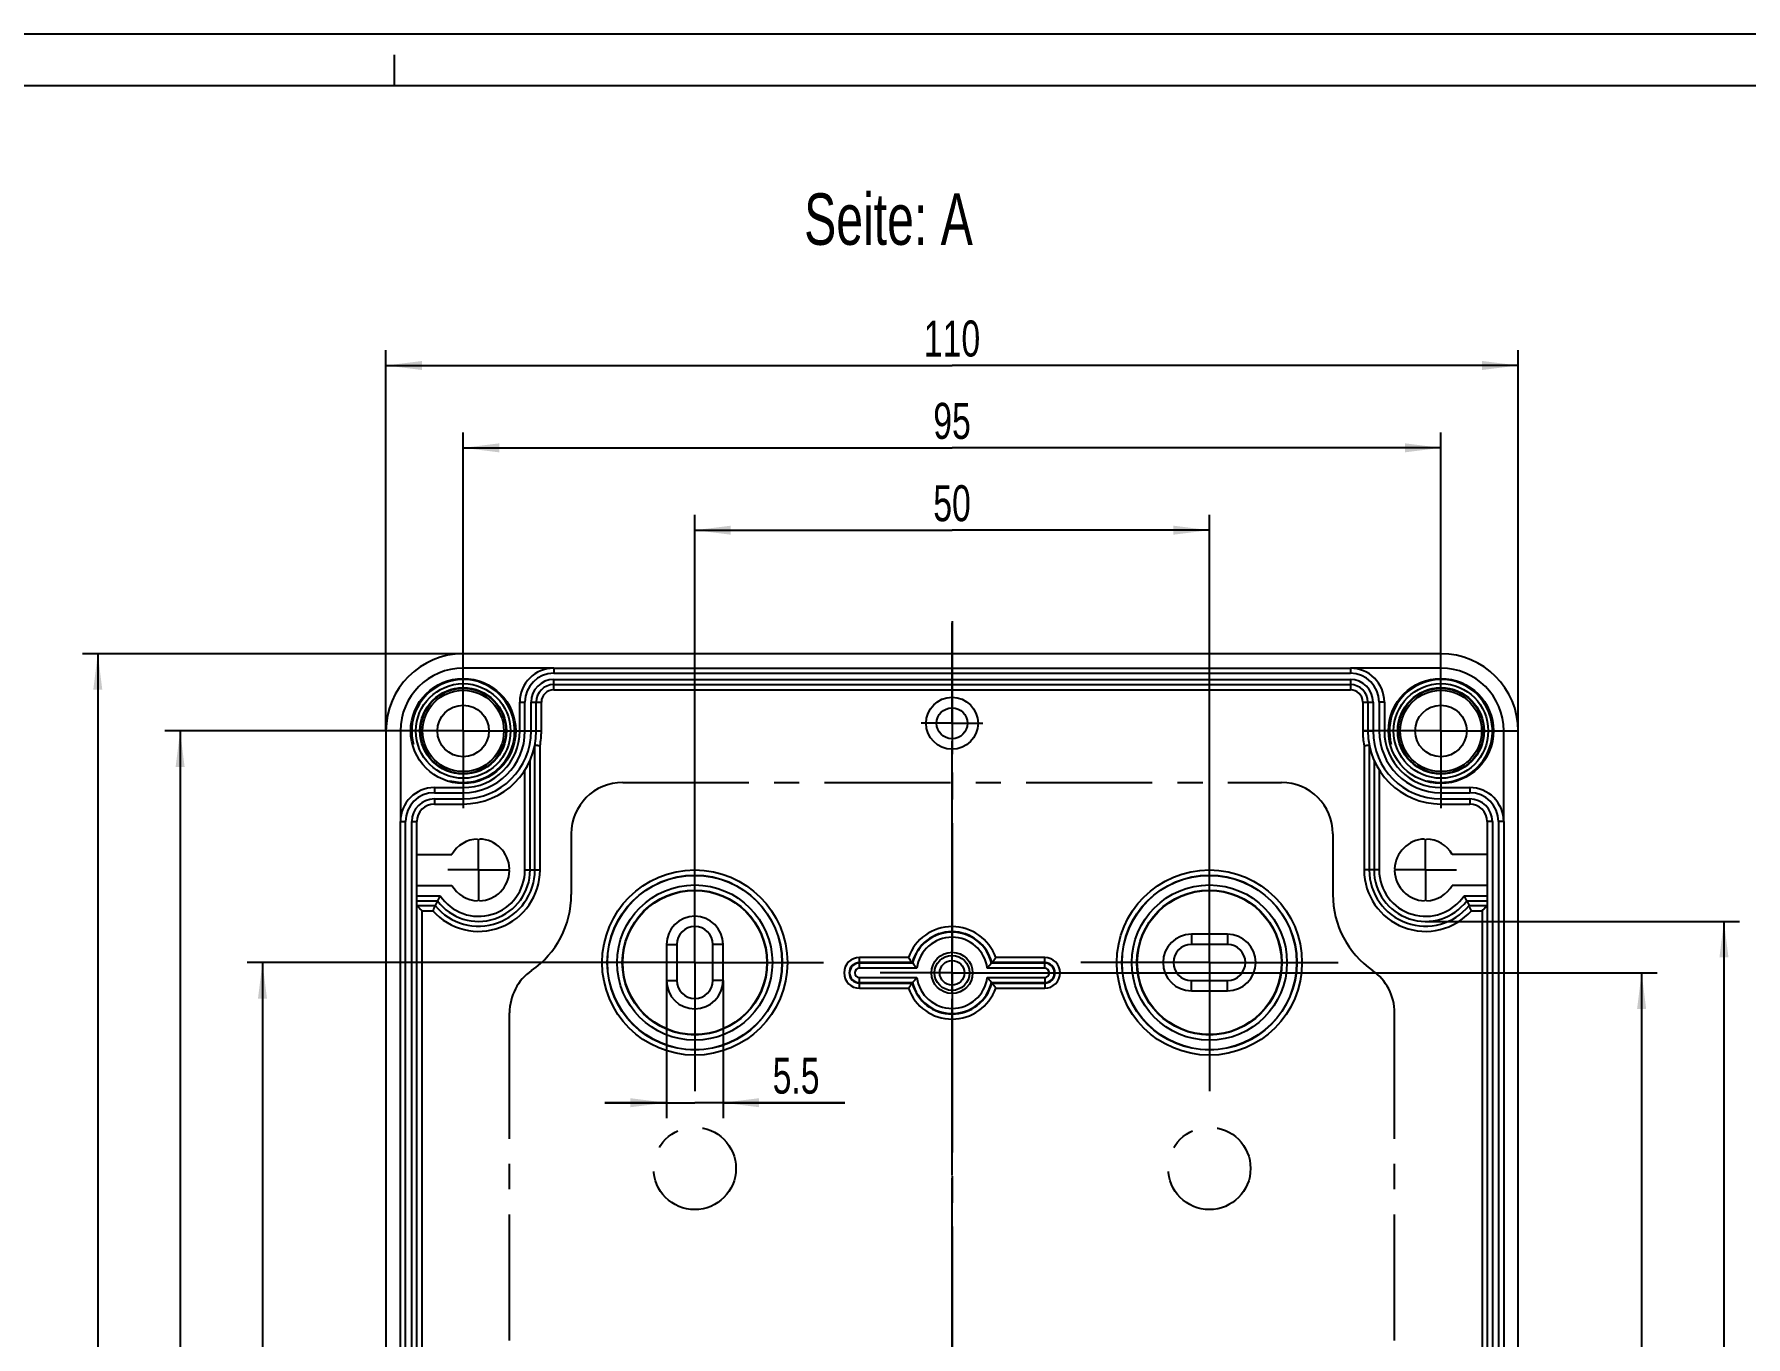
# Model space of a CAD drawing. Header units: millimetres. Extents: x 0 to 594, y 0 to 420.
# Drawn here: x 175 to 341.3, y 293.5 to 420 of the extents above; entities that cross this region are included whole.
import ezdxf

# ---------------------------------------------------------------- set-up
doc = ezdxf.new("R2010")
doc.units = ezdxf.units.MM
doc.header["$LTSCALE"] = 32.67
doc.linetypes.add('CENTER', pattern=[0.6, 0.375, -0.075, 0.075, -0.075])
doc.linetypes.add('PHANTOM', pattern=[0.8, 0.45, -0.05, 0.1, -0.05, 0.1, -0.05])
doc.layers.get('0').update_dxf_attribs({"linetype": 'CONTINUOUS'})
for name, color, linetype in [('ACHSEN-EINFUEHRUNGEN', 7, 'CONTINUOUS'), ('AUSFORMSCHRAEGEN', 7, 'CONTINUOUS'), ('AUSW-EINSAETZE', 7, 'CONTINUOUS'), ('BEZUGSACHSEN', 7, 'CONTINUOUS'), ('BG_STARTBEZUEGE', 7, 'CONTINUOUS'), ('DECKELSKIZZEN', 7, 'CONTINUOUS'), ('DEFAULT_1', 7, 'CENTER'), ('RUNDUNGEN', 7, 'CONTINUOUS'), ('TEIL_STARTBEZUEGE', 7, 'CONTINUOUS'), ('TYPE', 7, 'CONTINUOUS'), ('ZEICHNUNGSBEMASSUNGEN', 7, 'CONTINUOUS')]:
    doc.layers.add(name, color=color, linetype=linetype)
doc.styles.get("Standard").update_dxf_attribs({"font": 'txt', "width": 0.7})
doc.dimstyles.new('DIMSTYLE_1', dxfattribs={"dimtxt": 3.5, "dimasz": 3.5, "dimexe": 0.18, "dimexo": 0.0625, "dimgap": 0.09, "dimtad": 1, "dimdec": 3, "dimdsep": 46, "dimtxsty": 'Standard', "dimblk": '_FILLED', "dimblk1": '_FILLED', "dimblk2": '_FILLED', "dimcen": 0.09, "dimclrt": 5, "dimadec": 0, "dimazin": 0, "dimtp": 0.1, "dimtm": 0.1, "dimtfac": 1, "dimtdec": 3, "dimtofl": 0, "dimtmove": 0, "dimatfit": 3, "dimldrblk": '_FILLED', "dimfxl": 1, "dimtolj": 1, "dimarcsym": 0})
doc.dimstyles.new('DIMSTYLE_3', dxfattribs={"dimtxt": 3.5, "dimasz": 3.5, "dimexe": 0.18, "dimexo": 0.0625, "dimgap": 0.09, "dimtad": 1, "dimdec": 3, "dimdsep": 46, "dimtxsty": 'Standard', "dimblk": '_FILLED', "dimblk1": '_FILLED', "dimblk2": '_FILLED', "dimcen": 0.09, "dimclrt": 5, "dimadec": 0, "dimazin": 0, "dimtp": 0.5, "dimtm": 0.5, "dimtfac": 1, "dimtdec": 3, "dimtofl": 0, "dimtmove": 0, "dimatfit": 3, "dimldrblk": '_FILLED', "dimfxl": 1, "dimtolj": 1, "dimarcsym": 0})
doc.dimstyles.new('DIMSTYLE_4', dxfattribs={"dimtxt": 3.5, "dimasz": 3.5, "dimexe": 0.18, "dimexo": 0.0625, "dimgap": 0.09, "dimtad": 1, "dimdec": 3, "dimdsep": 46, "dimtxsty": 'Standard', "dimblk": '_FILLED', "dimblk1": '_FILLED', "dimblk2": '_FILLED', "dimcen": 0.09, "dimclrt": 5, "dimadec": 0, "dimazin": 0, "dimtp": 0.3, "dimtm": 0.3, "dimtfac": 1, "dimtdec": 3, "dimtofl": 0, "dimtmove": 0, "dimatfit": 3, "dimldrblk": '_FILLED', "dimfxl": 1, "dimtolj": 1, "dimarcsym": 0})
doc.dimstyles.new('DIMSTYLE_5', dxfattribs={"dimtxt": 3.5, "dimasz": 3.5, "dimexe": 0.18, "dimexo": 0.0625, "dimgap": 0.09, "dimtad": 1, "dimdec": 1, "dimdsep": 46, "dimtxsty": 'Standard', "dimblk": '_FILLED', "dimblk1": '_FILLED', "dimblk2": '_FILLED', "dimcen": 0.09, "dimclrt": 5, "dimadec": 0, "dimazin": 0, "dimtp": 0.5, "dimtm": 0.5, "dimtfac": 1, "dimtdec": 1, "dimtofl": 0, "dimtmove": 0, "dimatfit": 3, "dimldrblk": '_FILLED', "dimfxl": 1, "dimtolj": 1, "dimarcsym": 0})

# ---------------------------------------------------------------- blocks, each defined once
blk = doc.blocks.new('_FILLED')
at = {"color": 0, "linetype": 'ByBlock'}
blk.add_solid([(0, 0), (-1, 0.125), (-1, -0.125)], dxfattribs=at)
blk = doc.blocks.new('*D9')
at = {"layer": 'ZEICHNUNGSBEMASSUNGEN', "color": 2, "linetype": 'Continuous'}
for p, q in [((239.18, 341.32), (239.18, 373.32)), ((289.18, 341.32), (289.18, 373.32)), ((239.18, 371.82), (264.18, 371.82)), ((289.18, 371.82), (264.18, 371.82))]:
    blk.add_line(p, q, dxfattribs=at)
at = {"layer": 'ZEICHNUNGSBEMASSUNGEN', "color": 2, "linetype": 'Continuous', "xscale": 3.5, "yscale": 3.5, "zscale": 3.5, "rotation": 180}
blk.add_blockref('_FILLED', (239.18, 371.82), dxfattribs=at)
at = {"layer": 'ZEICHNUNGSBEMASSUNGEN', "color": 2, "linetype": 'Continuous', "xscale": 3.5, "yscale": 3.5, "zscale": 3.5}
blk.add_blockref('_FILLED', (289.18, 371.82), dxfattribs=at)
at = {"layer": 'ZEICHNUNGSBEMASSUNGEN', "color": 5, "linetype": 'Continuous', "insert": (264.18, 376.19), "char_height": 3.5, "width": 5.25, "attachment_point": 2, "line_spacing_factor": 0.9}
blk.add_mtext('50', dxfattribs=at)
blk = doc.blocks.new('*D10')
at = {"layer": 'ZEICHNUNGSBEMASSUNGEN', "color": 2, "linetype": 'Continuous'}
for p, q in [((216.68, 359.82), (216.68, 381.32)), ((311.68, 359.82), (311.68, 381.32)), ((216.68, 379.82), (264.18, 379.82)), ((311.68, 379.82), (264.18, 379.82))]:
    blk.add_line(p, q, dxfattribs=at)
at = {"layer": 'ZEICHNUNGSBEMASSUNGEN', "color": 2, "linetype": 'Continuous', "xscale": 3.5, "yscale": 3.5, "zscale": 3.5, "rotation": 180}
blk.add_blockref('_FILLED', (216.68, 379.82), dxfattribs=at)
at = {"layer": 'ZEICHNUNGSBEMASSUNGEN', "color": 2, "linetype": 'Continuous', "xscale": 3.5, "yscale": 3.5, "zscale": 3.5}
blk.add_blockref('_FILLED', (311.68, 379.82), dxfattribs=at)
at = {"layer": 'ZEICHNUNGSBEMASSUNGEN', "color": 5, "linetype": 'Continuous', "insert": (264.18, 384.19), "char_height": 3.5, "width": 5.25, "attachment_point": 2, "line_spacing_factor": 0.9}
blk.add_mtext('95', dxfattribs=at)
blk = doc.blocks.new('*D11')
at = {"layer": 'ZEICHNUNGSBEMASSUNGEN', "color": 2, "linetype": 'Continuous'}
for p, q in [((209.18, 352.32), (209.18, 389.32)), ((319.18, 352.32), (319.18, 389.32)), ((209.18, 387.82), (264.18, 387.82)), ((319.18, 387.82), (264.18, 387.82))]:
    blk.add_line(p, q, dxfattribs=at)
at = {"layer": 'ZEICHNUNGSBEMASSUNGEN', "color": 2, "linetype": 'Continuous', "xscale": 3.5, "yscale": 3.5, "zscale": 3.5, "rotation": 180}
blk.add_blockref('_FILLED', (209.18, 387.82), dxfattribs=at)
at = {"layer": 'ZEICHNUNGSBEMASSUNGEN', "color": 2, "linetype": 'Continuous', "xscale": 3.5, "yscale": 3.5, "zscale": 3.5}
blk.add_blockref('_FILLED', (319.18, 387.82), dxfattribs=at)
at = {"layer": 'ZEICHNUNGSBEMASSUNGEN', "color": 5, "linetype": 'Continuous', "insert": (264.18, 392.19), "char_height": 3.5, "width": 6.75, "attachment_point": 2, "line_spacing_factor": 0.9}
blk.add_mtext('110', dxfattribs=at)
blk = doc.blocks.new('*D12')
at = {"layer": 'ZEICHNUNGSBEMASSUNGEN', "color": 2, "linetype": 'Continuous'}
for p, q in [((209.18, 352.32), (187.68, 352.32)), ((189.18, 352.32), (189.18, 269.82)), ((189.18, 187.32), (189.18, 269.82)), ((209.18, 187.32), (187.68, 187.32))]:
    blk.add_line(p, q, dxfattribs=at)
at = {"layer": 'ZEICHNUNGSBEMASSUNGEN', "color": 2, "linetype": 'Continuous', "xscale": 3.5, "yscale": 3.5, "zscale": 3.5}
for p, rotation in [((189.18, 352.32), 90), ((189.18, 187.32), 270)]:
    blk.add_blockref('_FILLED', p, dxfattribs=dict(at, rotation=rotation))
at = {"layer": 'ZEICHNUNGSBEMASSUNGEN', "color": 5, "linetype": 'Continuous', "insert": (184.81, 269.82), "char_height": 3.5, "width": 7.25, "attachment_point": 2, "rotation": 90, "line_spacing_factor": 0.9}
blk.add_mtext('165', dxfattribs=at)
blk = doc.blocks.new('*D13')
at = {"layer": 'ZEICHNUNGSBEMASSUNGEN', "color": 2, "linetype": 'Continuous'}
for p, q in [((216.68, 359.82), (179.68, 359.82)), ((181.18, 359.82), (181.18, 269.82)), ((181.18, 179.82), (181.18, 269.82)), ((216.68, 179.82), (179.68, 179.82))]:
    blk.add_line(p, q, dxfattribs=at)
at = {"layer": 'ZEICHNUNGSBEMASSUNGEN', "color": 2, "linetype": 'Continuous', "xscale": 3.5, "yscale": 3.5, "zscale": 3.5}
for p, rotation in [((181.18, 359.82), 90), ((181.18, 179.82), 270)]:
    blk.add_blockref('_FILLED', p, dxfattribs=dict(at, rotation=rotation))
at = {"layer": 'ZEICHNUNGSBEMASSUNGEN', "color": 5, "linetype": 'Continuous', "insert": (176.81, 269.82), "char_height": 3.5, "width": 7.5, "attachment_point": 2, "rotation": 90, "line_spacing_factor": 0.9}
blk.add_mtext('180', dxfattribs=at)
blk = doc.blocks.new('*D14')
at = {"layer": 'ZEICHNUNGSBEMASSUNGEN', "color": 2, "linetype": 'Continuous'}
for p, q in [((229.18, 329.82), (195.68, 329.82)), ((197.18, 329.82), (197.18, 269.82)), ((197.18, 209.82), (197.18, 269.82)), ((229.18, 209.82), (195.68, 209.82))]:
    blk.add_line(p, q, dxfattribs=at)
at = {"layer": 'ZEICHNUNGSBEMASSUNGEN', "color": 2, "linetype": 'Continuous', "xscale": 3.5, "yscale": 3.5, "zscale": 3.5}
for p, rotation in [((197.18, 329.82), 90), ((197.18, 209.82), 270)]:
    blk.add_blockref('_FILLED', p, dxfattribs=dict(at, rotation=rotation))
at = {"layer": 'ZEICHNUNGSBEMASSUNGEN', "color": 5, "linetype": 'Continuous', "insert": (192.81, 269.82), "char_height": 3.5, "width": 7.5, "attachment_point": 2, "rotation": 90, "line_spacing_factor": 0.9}
blk.add_mtext('120', dxfattribs=at)
blk = doc.blocks.new('*D15')
at = {"layer": 'ZEICHNUNGSBEMASSUNGEN', "color": 2, "linetype": 'Continuous'}
for p, q in [((271.18, 328.82), (332.68, 328.82)), ((331.18, 328.82), (331.18, 269.82)), ((331.18, 210.82), (331.18, 269.82)), ((271.18, 210.82), (332.68, 210.82))]:
    blk.add_line(p, q, dxfattribs=at)
at = {"layer": 'ZEICHNUNGSBEMASSUNGEN', "color": 2, "linetype": 'Continuous', "xscale": 3.5, "yscale": 3.5, "zscale": 3.5}
for p, rotation in [((331.18, 328.82), 90), ((331.18, 210.82), 270)]:
    blk.add_blockref('_FILLED', p, dxfattribs=dict(at, rotation=rotation))
at = {"layer": 'ZEICHNUNGSBEMASSUNGEN', "color": 5, "linetype": 'Continuous', "insert": (326.81, 269.82), "char_height": 3.5, "width": 6.75, "attachment_point": 2, "rotation": 90, "line_spacing_factor": 0.9}
blk.add_mtext('118', dxfattribs=at)
blk = doc.blocks.new('*D16')
at = {"layer": 'ZEICHNUNGSBEMASSUNGEN', "color": 2, "linetype": 'Continuous'}
for p, q in [((310.18, 333.81), (340.68, 333.81)), ((339.18, 333.81), (339.18, 269.82)), ((339.18, 205.82), (339.18, 269.82)), ((310.18, 205.82), (340.68, 205.82))]:
    blk.add_line(p, q, dxfattribs=at)
at = {"layer": 'ZEICHNUNGSBEMASSUNGEN', "color": 2, "linetype": 'Continuous', "xscale": 3.5, "yscale": 3.5, "zscale": 3.5}
for p, rotation in [((339.18, 333.81), 90), ((339.18, 205.82), 270)]:
    blk.add_blockref('_FILLED', p, dxfattribs=dict(at, rotation=rotation))
at = {"layer": 'ZEICHNUNGSBEMASSUNGEN', "color": 5, "linetype": 'Continuous', "insert": (334.81, 269.82), "char_height": 3.5, "width": 7.5, "attachment_point": 2, "rotation": 90, "line_spacing_factor": 0.9}
blk.add_mtext('128', dxfattribs=at)
blk = doc.blocks.new('*D30')
at = {"layer": 'ZEICHNUNGSBEMASSUNGEN', "color": 2, "linetype": 'Continuous'}
for p, q in [((236.43, 328.07), (236.43, 314.7)), ((241.93, 328.07), (241.93, 314.7)), ((236.43, 316.2), (230.43, 316.2)), ((230.43, 316.2), (239.18, 316.2)), ((253.75, 316.2), (239.18, 316.2)), ((241.93, 316.2), (253.75, 316.2))]:
    blk.add_line(p, q, dxfattribs=at)
at = {"layer": 'ZEICHNUNGSBEMASSUNGEN', "color": 2, "linetype": 'Continuous', "xscale": 3.5, "yscale": 3.5, "zscale": 3.5}
blk.add_blockref('_FILLED', (236.43, 316.2), dxfattribs=at)
at = {"layer": 'ZEICHNUNGSBEMASSUNGEN', "color": 2, "linetype": 'Continuous', "xscale": 3.5, "yscale": 3.5, "zscale": 3.5, "rotation": 180}
blk.add_blockref('_FILLED', (241.93, 316.2), dxfattribs=at)
at = {"layer": 'ZEICHNUNGSBEMASSUNGEN', "color": 5, "linetype": 'Continuous', "insert": (246.75, 320.58), "char_height": 3.5, "width": 7, "attachment_point": 1, "line_spacing_factor": 0.9}
blk.add_mtext('5.5', dxfattribs=at)

msp = doc.modelspace()

# ---------------------------------------------------------------- linework, layer by layer
at = {"color": 2, "linetype": 'Continuous'}
for p, q in [((594, 420), (0, 420)), ((210, 415), (210, 418))]:
    msp.add_line(p, q, dxfattribs=at)
at = {"color": 7, "linetype": 'Continuous'}
for p, q in [((589, 415), (5, 415)), ((225.4819, 358.4158), (216.6819, 358.4158)), ((311.6819, 358.4158), (302.8819, 358.4158)), ((210.5819, 352.3158), (210.5819, 343.5158)), ((317.7819, 343.5158), (317.7819, 352.3158)), ((218.0835, 341.8141), (218.1819, 341.7158)), ((218.1819, 341.7158), (218.2803, 341.8141)), ((310.0835, 341.8141), (310.1819, 341.7158)), ((310.1819, 341.7158), (310.2803, 341.8141)), ((212.1819, 340.3158), (215.5838, 340.3158)), ((316.1819, 340.3158), (312.78, 340.3158)), ((221.1803, 338.9141), (221.0819, 338.8158)), ((221.0819, 338.8158), (221.1803, 338.7174)), ((307.2819, 338.8158), (307.1835, 338.9141)), ((307.1835, 338.7174), (307.2819, 338.8158)), ((212.1819, 337.3158), (215.5838, 337.3158)), ((316.1819, 337.3158), (312.78, 337.3158)), ((218.1819, 335.9158), (218.0835, 335.8174)), ((218.2803, 335.8174), (218.1819, 335.9158)), ((310.1819, 335.9158), (310.0835, 335.8174)), ((310.2803, 335.8174), (310.1819, 335.9158)), ((236.4319, 331.5658), (236.4319, 328.0658)), ((237.4319, 331.5658), (237.4319, 328.0658)), ((240.9319, 328.0658), (240.9319, 331.5658)), ((241.9319, 328.0658), (241.9319, 331.5658)), ((290.9319, 332.5658), (287.4319, 332.5658)), ((290.9319, 331.5658), (287.4319, 331.5658)), ((287.4319, 328.0658), (290.9319, 328.0658)), ((287.4319, 327.0658), (290.9319, 327.0658))]:
    msp.add_line(p, q, dxfattribs=at)
at = {"color": 9, "linetype": 'Continuous'}
for p, q in [((236.4319, 331.5658), (237.4319, 331.5658)), ((241.9319, 331.5658), (240.9319, 331.5658)), ((287.4319, 332.5658), (287.4319, 331.5658)), ((290.9319, 332.5658), (290.9319, 331.5658)), ((236.4319, 328.0658), (237.4319, 328.0658)), ((241.9319, 328.0658), (240.9319, 328.0658)), ((287.4319, 327.0658), (287.4319, 328.0658)), ((290.9319, 327.0658), (290.9319, 328.0658))]:
    msp.add_line(p, q, dxfattribs=at)
at = {"color": 7, "linetype": 'Continuous'}
for centre, radius in [((216.6819, 352.3158), 5.1), ((216.6819, 352.3158), 4.595), ((216.6819, 352.3158), 4.2), ((311.6819, 352.3158), 5.1), ((311.6819, 352.3158), 4.595), ((311.6819, 352.3158), 4.2), ((216.6819, 352.3158), 2.5), ((264.1819, 353.0658), 1.5), ((311.6819, 352.3158), 2.5), ((264.1819, 328.8158), 2), ((264.1819, 328.8158), 1.7)]:
    msp.add_circle(centre, radius, dxfattribs=at)
for centre, radius, start, end in [((216.6819, 352.3158), 6.1, 90, 180), ((311.6819, 352.3158), 6.1, 0, 90), ((218.1819, 338.8158), 3, 91.879376, 150), ((218.1819, 338.8158), 3, 1.879376, 88.120624), ((310.1819, 338.8158), 3, 91.879376, 178.120624), ((310.1819, 338.8158), 3, 30, 88.120624), ((218.1819, 338.8158), 3, 271.879376, 358.120624), ((310.1819, 338.8158), 3, 181.879376, 268.120624), ((218.1819, 338.8158), 3, 210, 268.120624), ((310.1819, 338.8158), 3, 271.879376, 330), ((239.1819, 331.5658), 2.75, 0, 180), ((239.1819, 331.5658), 1.75, 0, 180), ((287.4319, 329.8158), 2.75, 90, 270), ((287.4319, 329.8158), 1.75, 90, 270), ((290.9319, 329.8158), 2.75, 270, 90), ((290.9319, 329.8158), 1.75, 270, 90), ((239.1819, 328.0658), 2.75, 180, 360), ((239.1819, 328.0658), 1.75, 180, 360)]:
    msp.add_arc(centre, radius, start, end, dxfattribs=at)
at = {"color": 2, "linetype": 'Continuous'}
for centre in [(216.6819, 352.3158), (311.6819, 352.3158)]:
    msp.add_arc(centre, 5, 255, 195, dxfattribs=at)
at = {"layer": 'ACHSEN-EINFUEHRUNGEN', "color": 7, "linetype": 'CENTER'}
msp.add_line((264.1819, 176.8158), (264.1819, 362.8158), dxfattribs=at)
at = {"layer": 'AUSFORMSCHRAEGEN', "color": 7, "linetype": 'Continuous'}
for centre, radius in [((264.1819, 353.0658), 2.5218), ((239.1819, 329.8158), 8.4738), ((289.1819, 329.8158), 8.4738), ((239.1819, 329.8158), 7), ((289.1819, 329.8158), 7)]:
    msp.add_circle(centre, radius, dxfattribs=at)
at = {"layer": 'AUSW-EINSAETZE', "color": 2, "linetype": 'CENTER'}
for p, q in [((232.1819, 347.3158), (296.1819, 347.3158)), ((227.1819, 342.3158), (227.1819, 336.4232)), ((301.1819, 342.3158), (301.1819, 336.4232)), ((221.1819, 214.6975), (221.1819, 324.9341)), ((307.1819, 214.6975), (307.1819, 324.9341))]:
    msp.add_line(p, q, dxfattribs=at)
for centre, radius, start, end in [((232.1819, 342.3158), 5, 90, 180), ((296.1819, 342.3158), 5, 0, 90), ((218.1819, 336.4232), 9, 304.849905, 360), ((310.1819, 336.4232), 9, 180, 235.150095), ((226.1819, 324.9341), 5, 124.849905, 180), ((302.1819, 324.9341), 5, 0, 55.150095)]:
    msp.add_arc(centre, radius, start, end, dxfattribs=at)
at = {"layer": 'BEZUGSACHSEN', "color": 7, "linetype": 'CENTER'}
for p, q in [((264.1819, 353.0658), (264.1819, 356.0659)), ((216.6819, 352.3158), (216.6819, 355.3159)), ((311.6819, 352.3158), (311.6819, 355.3159)), ((264.1819, 353.0658), (261.1818, 353.0658)), ((264.1819, 353.0658), (264.1819, 350.0657)), ((264.1819, 353.0658), (267.182, 353.0658)), ((216.6819, 352.3158), (213.6818, 352.3158)), ((216.6819, 352.3158), (216.6819, 349.3157)), ((216.6819, 352.3158), (219.682, 352.3158)), ((311.6819, 352.3158), (308.6818, 352.3158)), ((311.6819, 352.3158), (311.6819, 349.3157)), ((311.6819, 352.3158), (314.682, 352.3158)), ((218.1819, 338.8158), (218.1819, 341.8159)), ((310.1819, 338.8158), (310.1819, 341.8159)), ((218.1819, 338.8158), (215.1818, 338.8158)), ((218.1819, 338.8158), (218.1819, 335.8157)), ((218.1819, 338.8158), (221.182, 338.8158)), ((310.1819, 338.8158), (307.1818, 338.8158)), ((310.1819, 338.8158), (310.1819, 335.8157)), ((310.1819, 338.8158), (313.182, 338.8158)), ((239.1819, 329.8158), (239.1819, 332.8159)), ((289.1819, 329.8158), (289.1819, 332.8159)), ((264.1819, 328.8158), (264.1819, 331.8159)), ((239.1819, 329.8158), (236.1818, 329.8158)), ((239.1819, 329.8158), (239.1819, 326.8157)), ((239.1819, 329.8158), (242.182, 329.8158)), ((289.1819, 329.8158), (286.1818, 329.8158)), ((289.1819, 329.8158), (289.1819, 326.8157)), ((289.1819, 329.8158), (292.182, 329.8158)), ((264.1819, 328.8158), (261.1818, 328.8158)), ((264.1819, 328.8158), (264.1819, 325.8157)), ((264.1819, 328.8158), (267.182, 328.8158))]:
    msp.add_line(p, q, dxfattribs=at)
at = {"layer": 'BG_STARTBEZUEGE', "color": 7, "linetype": 'CENTER'}
msp.add_line((264.1819, 362.966), (264.1819, 176.6655), dxfattribs=at)
at = {"layer": 'DECKELSKIZZEN', "color": 2, "linetype": 'PHANTOM'}
msp.add_line((264.1819, 179.8158), (264.1819, 359.8158), dxfattribs=at)
at = {"layer": 'DEFAULT_1', "color": 7, "linetype": 'CENTER'}
for p, q in [((216.6819, 352.3158), (216.6819, 359.8158)), ((311.6819, 352.3158), (311.6819, 359.8158)), ((216.6819, 352.3158), (209.1819, 352.3158)), ((216.6819, 352.3158), (216.6819, 344.8158)), ((216.6819, 352.3158), (224.1819, 352.3158)), ((311.6819, 352.3158), (304.1819, 352.3158)), ((311.6819, 352.3158), (311.6819, 344.8158)), ((311.6819, 352.3158), (319.1819, 352.3158)), ((239.1819, 341.3158), (239.1819, 342.3158)), ((239.1819, 339.8158), (239.1819, 341.3158)), ((289.1819, 341.3158), (289.1819, 342.3158)), ((289.1819, 339.8158), (289.1819, 341.3158)), ((239.1819, 329.8158), (239.1819, 339.8158)), ((289.1819, 329.8158), (289.1819, 339.8158)), ((264.1819, 328.8158), (264.1819, 335.8158)), ((227.6819, 329.8158), (226.6819, 329.8158)), ((229.1819, 329.8158), (227.6819, 329.8158)), ((239.1819, 329.8158), (229.1819, 329.8158)), ((239.1819, 329.8158), (239.1819, 319.8158)), ((239.1819, 329.8158), (249.1819, 329.8158)), ((249.1819, 329.8158), (250.6819, 329.8158)), ((250.6819, 329.8158), (251.6819, 329.8158)), ((277.6819, 329.8158), (276.6819, 329.8158)), ((279.1819, 329.8158), (277.6819, 329.8158)), ((289.1819, 329.8158), (279.1819, 329.8158)), ((289.1819, 329.8158), (289.1819, 319.8158)), ((289.1819, 329.8158), (299.1819, 329.8158)), ((299.1819, 329.8158), (300.6819, 329.8158)), ((300.6819, 329.8158), (301.6819, 329.8158)), ((264.1819, 328.8158), (257.1819, 328.8158)), ((264.1819, 328.8158), (264.1819, 321.8158)), ((264.1819, 328.8158), (271.1819, 328.8158)), ((239.1819, 319.8158), (239.1819, 318.3158)), ((289.1819, 319.8158), (289.1819, 318.3158)), ((239.1819, 318.3158), (239.1819, 317.3158)), ((289.1819, 318.3158), (289.1819, 317.3158))]:
    msp.add_line(p, q, dxfattribs=at)
at = {"layer": 'RUNDUNGEN', "color": 7, "linetype": 'Continuous'}
for p, q in [((311.6819, 359.8158), (216.6819, 359.8158)), ((225.4819, 358.4158), (302.8819, 358.4158)), ((225.4819, 356.8158), (302.8819, 356.8158)), ((222.1819, 352.3158), (222.1819, 355.1158)), ((223.7819, 352.3158), (223.7819, 355.1158)), ((304.5819, 355.1158), (304.5819, 352.3158)), ((306.1819, 355.1158), (306.1819, 352.3158)), ((209.1819, 352.3158), (209.1819, 187.3158)), ((223.6488, 338.8158), (223.6488, 350.9476)), ((304.715, 350.9476), (304.715, 338.8158)), ((319.1819, 187.3158), (319.1819, 352.3158)), ((223.1862, 338.8158), (223.1862, 349.4691)), ((305.1776, 349.4691), (305.1776, 338.8158)), ((213.8819, 346.8158), (216.6819, 346.8158)), ((311.6819, 346.8158), (314.4819, 346.8158)), ((213.8819, 345.2158), (216.6819, 345.2158)), ((311.6819, 345.2158), (314.4819, 345.2158)), ((210.5819, 196.1158), (210.5819, 343.5158)), ((212.1819, 196.1158), (212.1819, 343.5158)), ((316.1819, 343.5158), (316.1819, 196.1158)), ((317.7819, 343.5158), (317.7819, 196.1158)), ((212.1819, 335.8114), (214.1797, 335.8114)), ((212.1819, 335.3488), (213.9549, 335.3488)), ((214.1797, 335.8114), (213.9549, 335.3488)), ((314.184, 335.8114), (316.1819, 335.8114)), ((314.184, 335.8114), (314.4089, 335.3488)), ((314.4089, 335.3488), (316.1819, 335.3488)), ((260.3122, 329.8114), (255.1819, 329.8114)), ((260.3463, 329.7677), (255.1819, 329.7677)), ((260.3463, 329.7677), (260.3122, 329.8114)), ((268.0175, 329.7677), (268.0515, 329.8114)), ((273.1819, 329.7677), (268.0175, 329.7677)), ((273.1819, 329.8114), (268.0515, 329.8114)), ((255.1819, 327.8638), (260.3463, 327.8638)), ((255.1819, 327.8201), (260.3122, 327.8201)), ((260.3463, 327.8638), (260.3122, 327.8201)), ((268.0175, 327.8638), (268.0515, 327.8201)), ((268.0175, 327.8638), (273.1819, 327.8638)), ((268.0515, 327.8201), (273.1819, 327.8201))]:
    msp.add_line(p, q, dxfattribs=at)
at = {"layer": 'RUNDUNGEN', "color": 9, "linetype": 'Continuous'}
for p, q in [((225.4819, 358.4158), (225.4819, 357.9158)), ((225.4819, 357.9158), (302.8819, 357.9158)), ((302.8819, 358.4158), (302.8819, 357.9158)), ((225.4819, 356.3158), (225.4819, 357.3158)), ((225.4819, 357.3158), (302.8819, 357.3158)), ((225.4819, 356.3158), (302.8819, 356.3158)), ((302.8819, 357.3158), (302.8819, 356.3158)), ((222.1819, 355.1158), (222.6819, 355.1158)), ((222.6819, 352.3158), (222.6819, 355.1158)), ((223.2819, 352.3158), (223.2819, 355.1158)), ((223.2819, 355.1158), (224.2819, 355.1158)), ((224.2819, 352.3158), (224.2819, 355.1158)), ((304.0819, 355.1158), (304.0819, 352.3158)), ((304.0819, 355.1158), (305.0819, 355.1158)), ((305.0819, 355.1158), (305.0819, 352.3158)), ((305.6819, 355.1158), (305.6819, 352.3158)), ((306.1819, 355.1158), (305.6819, 355.1158)), ((222.1819, 352.3158), (222.6819, 352.3158)), ((223.2819, 352.3158), (224.2819, 352.3158)), ((224.1488, 338.8158), (224.1488, 350.8997)), ((304.0819, 352.3158), (305.0819, 352.3158)), ((304.215, 350.8997), (304.215, 338.8158)), ((306.1819, 352.3158), (305.6819, 352.3158)), ((222.6862, 338.8158), (222.6862, 348.5266)), ((305.6775, 348.5266), (305.6775, 338.8158)), ((213.8819, 346.8158), (213.8819, 346.3158)), ((213.8819, 346.3158), (216.6819, 346.3158)), ((216.6819, 346.8158), (216.6819, 346.3158)), ((311.6819, 346.8158), (311.6819, 346.3158)), ((311.6819, 346.3158), (314.4819, 346.3158)), ((314.4819, 346.8158), (314.4819, 346.3158)), ((213.8819, 345.7158), (213.8819, 345.2158)), ((213.8819, 345.7158), (216.6819, 345.7158)), ((216.6819, 345.7158), (216.6819, 345.2158)), ((311.6819, 345.7158), (311.6819, 345.2158)), ((311.6819, 345.7158), (314.4819, 345.7158)), ((314.4819, 345.7158), (314.4819, 345.2158)), ((210.5819, 343.5158), (211.0819, 343.5158)), ((211.0819, 196.1158), (211.0819, 343.5158)), ((211.6819, 196.1158), (211.6819, 343.5158)), ((211.6819, 343.5158), (212.1819, 343.5158)), ((316.6819, 343.5158), (316.1819, 343.5158)), ((316.6819, 343.5158), (316.6819, 196.1158)), ((317.2819, 343.5158), (317.2819, 196.1158)), ((317.7819, 343.5158), (317.2819, 343.5158)), ((222.6862, 338.8158), (224.1488, 338.8158)), ((305.6775, 338.8158), (304.215, 338.8158)), ((212.1819, 336.3114), (214.4379, 336.3114)), ((313.9259, 336.3114), (316.1819, 336.3114)), ((212.6819, 204.7827), (212.6819, 334.8489)), ((212.6819, 334.8489), (213.7246, 334.8489)), ((314.6392, 334.8489), (315.6819, 334.8489)), ((315.6819, 334.8489), (315.6819, 204.7827)), ((255.1819, 329.2677), (255.1819, 330.3114)), ((259.9423, 330.3114), (255.1819, 330.3114)), ((260.7596, 329.2677), (255.1819, 329.2677)), ((273.1819, 329.2677), (267.6041, 329.2677)), ((273.1819, 330.3114), (268.4214, 330.3114)), ((273.1819, 329.2677), (273.1819, 330.3114)), ((255.1819, 327.3201), (255.1819, 328.3638)), ((255.1819, 328.3638), (260.7596, 328.3638)), ((267.6041, 328.3638), (273.1819, 328.3638)), ((273.1819, 328.3638), (273.1819, 327.3201)), ((255.1819, 327.3201), (259.9423, 327.3201)), ((268.4214, 327.3201), (273.1819, 327.3201))]:
    msp.add_line(p, q, dxfattribs=at)
at = {"layer": 'RUNDUNGEN', "color": 7, "linetype": 'Continuous'}
for centre, radius in [((216.6819, 352.3158), 4.1502), ((311.6819, 352.3158), 4.1502), ((239.1819, 329.8158), 8.4957), ((289.1819, 329.8158), 8.4957), ((239.1819, 329.8158), 7.0393), ((289.1819, 329.8158), 7.0393)]:
    msp.add_circle(centre, radius, dxfattribs=at)
at = {"layer": 'RUNDUNGEN', "color": 9, "linetype": 'Continuous'}
for centre, radius in [((216.6819, 352.3158), 3.9502), ((311.6819, 352.3158), 3.9502), ((239.1819, 329.8158), 8.9956), ((289.1819, 329.8158), 8.9956), ((239.1819, 329.8158), 7.5393), ((289.1819, 329.8158), 7.5393), ((264.1819, 328.8158), 1.2)]:
    msp.add_circle(centre, radius, dxfattribs=at)
at = {"layer": 'RUNDUNGEN', "color": 7, "linetype": 'Continuous'}
for centre, radius, start, end in [((216.6819, 352.3158), 7.5, 90, 180), ((311.6819, 352.3158), 7.5, 0, 90), ((225.4819, 355.1158), 3.3, 90, 180), ((302.8819, 355.1158), 3.3, 0, 90), ((225.4819, 355.1158), 1.7, 90, 180), ((302.8819, 355.1158), 1.7, 0, 90), ((216.6819, 352.3158), 7.1, 270, 360), ((216.6819, 352.3158), 5.5, 270, 360), ((311.6819, 352.3158), 7.1, 180, 270), ((311.6819, 352.3158), 5.5, 180, 270), ((213.8819, 343.5158), 3.3, 90, 180), ((314.4819, 343.5158), 3.3, 0, 90), ((213.8819, 343.5158), 1.7, 90, 180), ((314.4819, 343.5158), 1.7, 0, 90), ((218.1819, 338.8158), 5.4669, 219.357982, 360), ((218.1819, 338.8158), 5.0043, 216.894663, 360), ((310.1819, 338.8158), 5.4669, 180, 320.642018), ((310.1819, 338.8158), 5.0043, 180, 323.105337), ((232.575, 326.629), 20.5597, 151.904696, 153.472895), ((295.7888, 326.629), 20.5597, 26.527105, 28.095304), ((238.7977, 323.6032), 27.4796, 154.695339, 155.843102), ((289.5661, 323.6032), 27.4796, 24.156898, 25.304661), ((264.1819, 328.8158), 3.9957, 14.429474, 165.570526), ((264.1819, 328.8158), 3.952, 13.938709, 166.061291), ((255.1819, 328.8158), 0.9957, 90, 270), ((255.1819, 328.8158), 0.952, 90, 270), ((271.6926, 338.6186), 14.3902, 215.259466, 217.736044), ((256.6712, 338.6186), 14.3902, 322.263956, 324.740534), ((273.1819, 328.8158), 0.9957, 270, 90), ((273.1819, 328.8158), 0.952, 270, 90), ((271.3135, 319.3003), 13.9145, 143.11114, 143.50084), ((270.1208, 320.2069), 12.4164, 142.182013, 143.153166), ((264.1819, 328.8158), 3.9957, 194.429474, 345.570526), ((269.3974, 320.8022), 11.4799, 138.800748, 142.038854), ((264.1819, 328.8158), 3.952, 193.938709, 346.061291), ((256.6712, 319.0129), 14.3902, 35.259466, 37.736044), ((271.9927, 318.7975), 14.7596, 143.500016, 144.730246)]:
    msp.add_arc(centre, radius, start, end, dxfattribs=at)
at = {"layer": 'RUNDUNGEN', "color": 9, "linetype": 'Continuous'}
for centre, radius, start, end in [((225.4819, 355.1158), 2.8, 90, 180), ((302.8819, 355.1158), 2.8, 0, 90), ((225.4819, 355.1158), 2.2, 90, 180), ((225.4819, 355.1158), 1.2, 90, 180), ((302.8819, 355.1158), 2.2, 0, 90), ((302.8819, 355.1158), 1.2, 0, 90), ((216.6819, 352.3158), 6.6, 270, 360), ((216.6819, 352.3158), 6, 270, 360), ((216.6819, 352.3158), 7.6, 349.261462, 360), ((311.6819, 352.3158), 7.6, 180, 190.738538), ((311.6819, 352.3158), 6.6, 180, 270), ((311.6819, 352.3158), 6, 180, 270), ((213.8819, 343.5158), 2.8, 90, 180), ((314.4819, 343.5158), 2.8, 0, 90), ((213.8819, 343.5158), 2.2, 90, 180), ((314.4819, 343.5158), 2.2, 0, 90), ((218.1819, 338.8158), 5.9669, 221.66836, 360), ((218.1819, 338.8158), 4.5043, 213.778532, 360), ((310.1819, 338.8158), 5.9669, 180, 318.33164), ((310.1819, 338.8158), 4.5043, 180, 326.221468), ((264.1819, 328.8158), 4.4957, 19.432074, 160.567926), ((264.1819, 328.8158), 3.452, 7.523588, 172.476412), ((255.1819, 328.8158), 1.4956, 90, 270), ((255.1819, 328.8158), 0.452, 90, 270), ((273.1819, 328.8158), 1.4956, 270, 90), ((273.1819, 328.8158), 0.452, 270, 90), ((264.1819, 328.8158), 3.452, 187.523588, 352.476412), ((264.1819, 328.8158), 4.4957, 199.432074, 340.567926)]:
    msp.add_arc(centre, radius, start, end, dxfattribs=at)
at = {"layer": 'RUNDUNGEN', "color": 7, "linetype": 'Continuous'}
for points, knots in [([(223.6488, 350.9476), (223.6495, 350.951), (223.6693, 350.9456), (223.6918, 350.9451), (223.741, 350.9373), (223.8012, 350.9324), (223.8764, 350.9254), (223.9935, 350.9146), (224.0855, 350.9056), (224.1488, 350.8997)], [0, 0, 0, 0, 0.02095394, 0.07927409, 0.17253348, 0.29711246, 0.44821832, 0.62073662, 1, 1, 1, 1]), ([(304.215, 350.8997), (304.2782, 350.9056), (304.3703, 350.9146), (304.4873, 350.9254), (304.5626, 350.9324), (304.6227, 350.9373), (304.6719, 350.9451), (304.6945, 350.9456), (304.7143, 350.951), (304.715, 350.9476)], [0, 0, 0, 0, 0.37928101, 0.55180654, 0.70289848, 0.82745539, 0.92070627, 0.97903629, 1, 1, 1, 1]), ([(212.6819, 334.8489), (212.6266, 334.9042), (212.5447, 334.986), (212.4377, 335.093), (212.3633, 335.1673), (212.2968, 335.2341), (212.2475, 335.283), (212.2161, 335.3152), (212.1979, 335.3314), (212.1897, 335.3429), (212.1819, 335.3469), (212.1819, 335.3488)], [0, 0, 0, 0, 0.33185572, 0.49129958, 0.64181836, 0.77790239, 0.8913472, 0.93581366, 0.96993188, 0.99192285, 1, 1, 1, 1]), ([(316.1819, 335.3489), (316.1819, 335.3471), (316.1744, 335.3432), (316.1665, 335.332), (316.1487, 335.3162), (316.1176, 335.2843), (316.0683, 335.2354), (316.0017, 335.1686), (315.927, 335.094), (315.8197, 334.9866), (315.7374, 334.9044), (315.6819, 334.8489)], [0, 0, 0, 0, 0.00770018, 0.02883593, 0.06204449, 0.10593779, 0.2192621, 0.35567255, 0.50663564, 0.66670507, 1, 1, 1, 1]), ([(260.3463, 329.7677), (260.3595, 329.7508), (260.4932, 329.5808), (260.6312, 329.4142), (260.7596, 329.2677)], [0, 0, 0, 0, 0.09929721, 1, 1, 1, 1]), ([(268.0175, 329.7677), (268.0042, 329.7508), (267.8706, 329.5808), (267.7325, 329.4142), (267.6041, 329.2677)], [0, 0, 0, 0, 0.09929721, 1, 1, 1, 1]), ([(268.0175, 327.8638), (268.0042, 327.8807), (267.8706, 328.0507), (267.7325, 328.2173), (267.6041, 328.3638)], [0, 0, 0, 0, 0.09929721, 1, 1, 1, 1])]:
    msp.add_open_spline(points, degree=3, knots=knots, dxfattribs=at)
at = {"layer": 'TEIL_STARTBEZUEGE', "color": 7, "linetype": 'CENTER'}
msp.add_line((264.1819, 362.8158), (264.1819, 176.8158), dxfattribs=at)
at = {"layer": 'TYPE', "color": 2, "linetype": 'CENTER'}
for centre in [(239.1819, 309.8158), (289.1819, 309.8158)]:
    msp.add_circle(centre, 4, dxfattribs=at)

# ---------------------------------------------------------------- texts
at = {"color": 5, "linetype": 'Continuous', "insert": (249.8081, 404.5406), "char_height": 5, "width": 27.5, "attachment_point": 1, "line_spacing_factor": 0.9}
msp.add_mtext('Seite: A', dxfattribs=at)

# ---------------------------------------------------------------- dimensions: what is measured, and where the dimension line sits
at = {"layer": 'ZEICHNUNGSBEMASSUNGEN', "color": 2, "linetype": 'Continuous'}
for base, p1, p2, dimstyle, picture, middle in [((319.1819, 387.8182), (209.1819, 352.3158), (319.1819, 352.3158), 'DIMSTYLE_4', '*D11', (260.8069, 390.4432)), ((311.6819, 379.8182), (216.6819, 359.8158), (311.6819, 359.8158), 'DIMSTYLE_4', '*D10', (261.5569, 382.4432)), ((289.1819, 371.8182), (239.1819, 341.3158), (289.1819, 341.3158), 'DIMSTYLE_4', '*D9', (261.5569, 374.4432)), ((241.9319, 316.2002), (236.4319, 328.0658), (241.9319, 328.0658), 'DIMSTYLE_1', '*D30', (250.2531, 318.8252))]:
    dim = msp.add_linear_dim(base=base, p1=p1, p2=p2, dimstyle=dimstyle, dxfattribs=at)
    dim.commit()
    dim.dimension.update_dxf_attribs({"geometry": picture, "text_midpoint": middle, "dimtype": 160})
for base, p1, p2, angle, dimstyle, picture, middle in [((181.1819, 359.8158), (216.6819, 179.8158), (216.6819, 359.8158), 90, 'DIMSTYLE_3', '*D13', (180.2372, 266.4633)), ((189.1819, 187.3158), (209.1819, 352.3158), (209.1819, 187.3158), 270, 'DIMSTYLE_3', '*D12', (188.1811, 266.575)), ((339.1819, 205.8201), (310.1819, 333.8114), (310.1819, 205.8201), 270, 'DIMSTYLE_5', '*D16', (338.2372, 266.4633)), ((197.1819, 209.8158), (229.1819, 329.8158), (229.1819, 209.8158), 270, 'DIMSTYLE_4', '*D14', (196.2372, 266.4633)), ((331.1819, 210.8158), (271.1819, 328.8158), (271.1819, 210.8158), 270, 'DIMSTYLE_4', '*D15', (330.0691, 266.7985))]:
    dim = msp.add_linear_dim(base=base, p1=p1, p2=p2, angle=angle, dimstyle=dimstyle, dxfattribs=at)
    dim.commit()
    dim.dimension.update_dxf_attribs({"geometry": picture, "text_midpoint": middle, "dimtype": 160})

doc.saveas('drawing.dxf')
